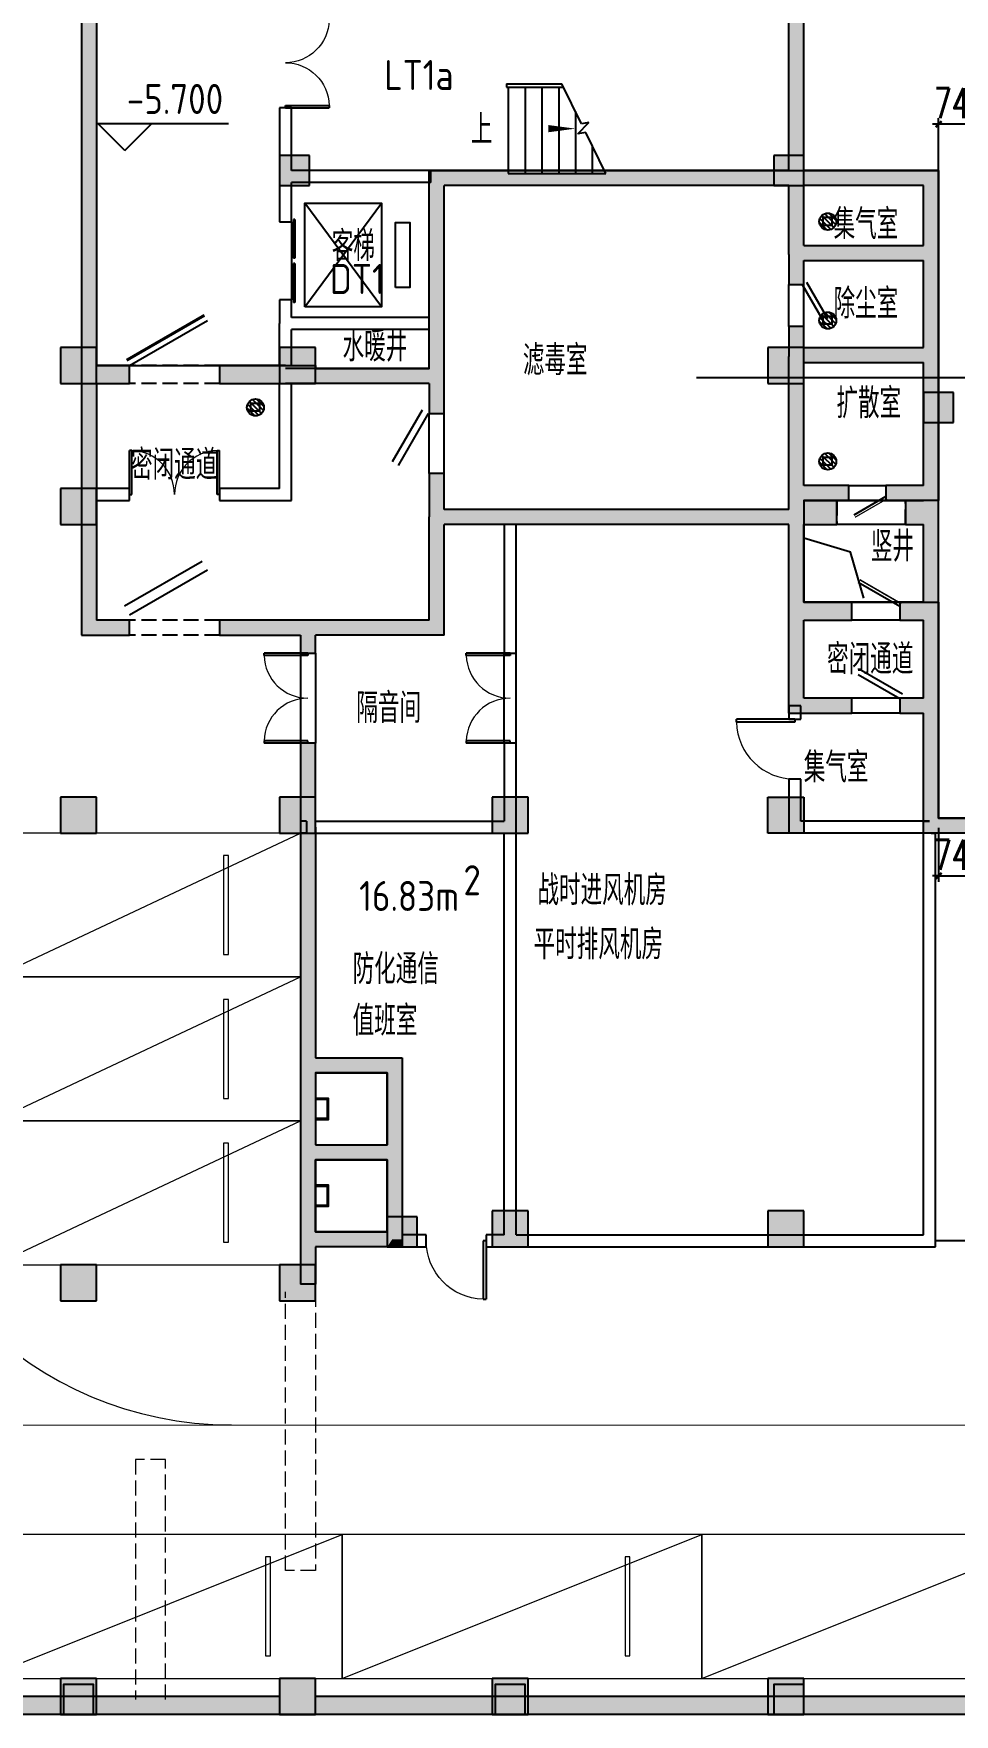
# Model space of a CAD drawing. Extents: x -70335 to 1144202, y 0 to 1100440.
# Drawn here: x 294890 to 310255, y 972357 to 1000392 of the extents above; entities that cross this region are included whole.
import ezdxf

# ---------------------------------------------------------------- set-up
doc = ezdxf.new("R2010")
doc.units = 0
doc.header["$LTSCALE"] = 1000
doc.linetypes.add('DASH', pattern=[0.35, 0.25, -0.1])
for name, color, linetype in [('1-标注', 2, 'Continuous'), ('2-房间名称', 7, 'Continuous'), ('3-建筑', 7, 'Continuous'), ('3-淡显', 8, 'Continuous'), ('PUB_HATCH', 8, 'Continuous')]:
    doc.layers.add(name, color=color, linetype=linetype)
doc.layers.add('3-深度淡显', color=252, linetype='Continuous', lineweight=0)
doc.styles.get("Standard").update_dxf_attribs({"font": 'gbenor.shx', "bigfont": 'gbcbig.shx'})
doc.styles.add('设备标注', font='simplex.shx', dxfattribs={"width": 0.7, "bigfont": 'gbcbig.shx'})
doc.dimstyles.new('sm150', dxfattribs={"dimtxt": 500, "dimasz": 100, "dimexe": 100, "dimexo": 75, "dimgap": 100, "dimtad": 1, "dimdec": 0, "dimrnd": 10, "dimzin": 0, "dimdsep": 46, "dimtxsty": '设备标注', "dimblk": 'ARCHTICK', "dimcen": 0.09, "dimclrd": 4, "dimclre": 4, "dimclrt": 4, "dimadec": 0, "dimazin": 0, "dimtfac": 1, "dimtdec": 0, "dimtix": 1, "dimtmove": 2, "dimatfit": 3, "dimldrblk": 'ARCHTICK', "dimfxl": 800, "dimfxlon": 1, "dimtolj": 1, "dimtzin": 0, "dimarcsym": 0})

# ---------------------------------------------------------------- blocks, each defined once
blk = doc.blocks.new('_ArchTick')
at = {"color": 0, "linetype": 'ByBlock', "const_width": 0.4}
blk.add_lwpolyline([(-0.5, -0.5), (0.5, 0.5)], dxfattribs=at)
blk = doc.blocks.new('*D1228')
at = {"layer": '1-标注', "color": 4, "lineweight": -2, "transparency": 16777216}
for p, q in [((309992, 987143), (309992, 986243)), ((310730, 987143), (310730, 986243)), ((309992, 986343), (309892, 986343)), ((309992, 986343), (310730, 986343)), ((310730, 986343), (310830, 986343))]:
    blk.add_line(p, q, dxfattribs=at)
at = {"layer": 'Defpoints', "color": 0, "transparency": 16777216}
for p in [(310730, 989281, 3), (309992, 987307), (310730, 986343)]:
    blk.add_point(p, dxfattribs=at)
at = {"layer": '1-标注', "color": 4, "lineweight": -2, "transparency": 16777216, "xscale": 100, "yscale": 100, "zscale": 100}
blk.add_blockref('_ArchTick', (309992, 986343), dxfattribs=at)
at = {"layer": '1-标注', "color": 4, "lineweight": -2, "transparency": 16777216, "xscale": 100, "yscale": 100, "zscale": 100, "rotation": 180}
blk.add_blockref('_ArchTick', (310730, 986343), dxfattribs=at)
at = {"layer": '1-标注', "color": 4, "transparency": 16777216, "insert": (310361, 986693), "char_height": 500, "attachment_point": 5, "style": '设备标注'}
blk.add_mtext('\\A1;740', dxfattribs=at)
blk = doc.blocks.new('*D1234')
at = {"layer": '1-标注', "color": 4, "lineweight": -2, "transparency": 16777216}
for p, q in [((309992, 998081), (309992, 998981)), ((310730, 998081), (310730, 998981)), ((309992, 998881), (309892, 998881)), ((310730, 998881), (309992, 998881)), ((310730, 998881), (310830, 998881))]:
    blk.add_line(p, q, dxfattribs=at)
at = {"layer": 'Defpoints', "color": 0, "transparency": 16777216}
for p in [(309992, 998881), (309992, 997654), (310730, 997654, 3)]:
    blk.add_point(p, dxfattribs=at)
at = {"layer": '1-标注', "color": 4, "lineweight": -2, "transparency": 16777216, "xscale": 100, "yscale": 100, "zscale": 100}
blk.add_blockref('_ArchTick', (309992, 998881), dxfattribs=at)
at = {"layer": '1-标注', "color": 4, "lineweight": -2, "transparency": 16777216, "xscale": 100, "yscale": 100, "zscale": 100, "rotation": 180}
blk.add_blockref('_ArchTick', (310730, 998881), dxfattribs=at)
at = {"layer": '1-标注', "color": 4, "transparency": 16777216, "insert": (310361, 999231), "char_height": 500, "attachment_point": 5, "style": '设备标注'}
blk.add_mtext('\\A1;740', dxfattribs=at)
blk = doc.blocks.new('_FZH')
blk.add_lwpolyline([(-0.5, -0.5), (0.5, -0.5), (0.5, 0.5), (-0.5, 0.5)], close=True)
at = {"layer": 'PUB_HATCH'}
blk.add_solid([(-0.5, -0.5), (0.5, -0.5), (-0.5, 0.5), (0.5, 0.5)], dxfattribs=at)
blk = doc.blocks.new('$TwtSys$00000329')
for p, q in [((35, -87, 0), (-87, 35, 0)), ((66, -66, 0), (-67, 67, 0)), ((87, -32, 0), (-33, 88, 0)), ((92, 12, 0), (11, 92, 0)), ((-8, -94, 0), (-92, -10, 0))]:
    blk.add_line(p, q)
at = {"elevation": 0}
blk.add_lwpolyline([(-51, 48), (45, 48), (45, -42), (-51, -42)], close=True, dxfattribs=at)
blk.add_circle((0, 0, 0), 93.9)
blk = doc.blocks.new('$DorLib2D$00000001')
for p, q in [((0.45, 0.975), (0.5, 0.975)), ((0.45, 0), (0.45, 0.975)), ((0.5, 0), (0.5, 0.975)), ((0.5, 0), (0.45, 0))]:
    blk.add_line(p, q)
at = {"lineweight": 13}
blk.add_arc((0.475, 0), 0.975, 91.4693, 180, dxfattribs=at)
blk = doc.blocks.new('$DorLib2D$00000180')
at = {"color": 0}
for p, q in [((-0.557, 0.242), (0.309, 0.742)), ((-0.5, 0.143), (0.366, 0.643))]:
    blk.add_line(p, q, dxfattribs=at)
blk = doc.blocks.new('$DorLib2D$00000193')
at = {"color": 0}
blk.add_line((-0.5, 0.1), (0.366, 0.6), dxfattribs=at)
at = {"color": 0, "const_width": 0.0333}
blk.add_lwpolyline([(-0.533, 0.158), (0.333, 0.658)], dxfattribs=at)
blk = doc.blocks.new('$DorLib2D$00000002')
for p, q in [((-0.5, 0), (-0.5, 0.4875)), ((-0.475, 0.4875), (-0.5, 0.4875)), ((-0.475, 0), (-0.475, 0.4875)), ((0.475, 0), (0.475, 0.4875)), ((0.475, 0.4875), (0.5, 0.4875)), ((0.5, 0), (0.5, 0.4875)), ((-0.5, 0), (-0.475, 0)), ((0.5, 0), (0.475, 0))]:
    blk.add_line(p, q)
at = {"lineweight": 13}
for centre, start, end in [((-0.4875, 0), 0, 88.53072), ((0.4875, 0), 91.46928, 180)]:
    blk.add_arc(centre, 0.4875, start, end, dxfattribs=at)
blk = doc.blocks.new('$DORLIB2D$00000127')
at = {"color": 0}
for points in [[(-0.533, 0.795), (-0.533, 0.69)], [(-0.033, 0.795), (-0.533, 0.795)], [(-0.033, 0.69), (-0.533, 0.69)], [(-0.033, 0.795), (-0.033, 0.69)], [(0.533, 0.795), (0.033, 0.795)], [(0.033, 0.795), (0.033, 0.69)], [(0.533, 0.69), (0.033, 0.69)], [(0.533, 0.795), (0.533, 0.69)], [(0.5, 0.5), (-0.5, 0.5)]]:
    blk.add_lwpolyline(points, dxfattribs=at)

msp = doc.modelspace()

# ---------------------------------------------------------------- hatches: boundary and pattern name
at = {"layer": '3-淡显'}
for points in [[(295941.7, 1001106.6), (295691.7, 1001356.6), (295691.7, 994656.6), (295858.4, 994690), (295941.7, 994856.6)], [(307616.7, 997981.6), (307741.7, 998106.6), (307741.7, 1000956.6), (307491.7, 1000956.6), (307491.7, 998106.6)], [(301491.7, 995556.6), (301741.7, 995556.6), (301741.7, 997856.6), (301491.7, 998106.6)], [(307616.7, 997981.6), (307491.7, 998106.6), (301491.7, 998106.6), (301741.7, 997856.6), (307491.7, 997856.6)], [(309741.7, 997856.6), (309991.7, 998106.6), (307741.7, 998106.6), (307616.7, 997981.6), (307741.7, 997856.6)], [(309825, 996723.3), (309991.7, 996706.6), (309991.7, 998106.6), (309741.7, 997856.6), (309741.7, 996856.6)], [(307658.4, 996723.3), (307741.7, 996856.6), (307741.7, 997856.6), (307616.7, 997981.6), (307491.7, 997856.6), (307491.7, 996706.6)], [(307491.7, 996706.6), (307491.7, 996206.6), (307741.7, 996206.6), (307741.7, 996606.6), (307658.4, 996723.3)], [(307658.4, 996723.3), (307741.7, 996606.6), (309741.7, 996606.6), (309825, 996723.3), (309741.7, 996856.6), (307741.7, 996856.6)], [(309825, 995023.3), (309991.7, 995006.6), (309991.7, 996706.6), (309825, 996723.3), (309741.7, 996606.6), (309741.7, 995156.6)], [(301575, 994673.3), (301741.7, 994656.6), (301741.7, 995556.6), (301491.7, 995556.6), (301491.7, 994806.6)], [(307741.7, 995156.6), (307741.7, 995506.6), (307491.7, 995506.6), (307491.7, 995006.6), (307658.4, 995023.3)], [(307658.4, 992723.3), (307741.7, 992856.6), (307741.7, 994906.6), (307658.4, 995023.3), (307491.7, 995006.6), (307491.7, 992706.6)], [(307658.4, 995023.3), (307741.7, 994906.6), (309741.7, 994906.6), (309825, 995023.3), (309741.7, 995156.6), (307741.7, 995156.6)], [(309825, 992723.3), (309991.7, 992706.6), (309991.7, 995006.6), (309825, 995023.3), (309741.7, 994906.6), (309741.7, 992856.6)], [(295941.7, 994556.6), (296491.7, 994556.6), (296491.7, 994856.6), (295941.7, 994856.6), (295858.4, 994690)], [(299091.7, 994856.6), (297991.7, 994856.6), (297991.7, 994556.6), (299091.7, 994556.6)], [(301575, 994673.3), (301491.7, 994806.6), (299091.7, 994806.6), (299091.7, 994556.6), (301491.7, 994556.6)], [(295858.4, 994690), (295691.7, 994656.6), (295691.7, 992706.6), (295941.7, 992706.6), (295941.7, 994556.6)], [(301491.7, 994556.6), (301491.7, 994056.6), (301741.7, 994056.6), (301741.7, 994656.6), (301575, 994673.3)], [(301741.7, 992456.6), (301741.7, 993056.6), (301491.7, 993056.6), (301491.7, 992331.6), (301658.4, 992331.6)], [(307741.7, 992606.6), (308491.7, 992606.6), (308491.7, 992856.6), (307741.7, 992856.6), (307658.4, 992723.3)], [(309741.7, 992856.6), (309111.7, 992856.6), (309111.7, 992606.6), (309741.7, 992606.6), (309825, 992723.3)], [(295941.7, 992706.6), (295691.7, 992706.6), (295691.7, 990356.6), (295941.7, 990606.6)], [(302841.7, 992206.6), (302841.7, 992456.6), (301741.7, 992456.6), (301658.4, 992331.6), (301741.7, 992206.6)], [(307616.7, 992369.1), (307491.7, 992456.6), (302841.7, 992456.6), (302841.7, 992206.6), (307491.7, 992206.6)], [(307616.7, 992369.1), (307741.7, 992606.6), (307658.4, 992723.3), (307491.7, 992706.6), (307491.7, 992456.6)], [(307741.7, 992206.6), (308291.7, 992206.6), (308291.7, 992606.6), (307741.7, 992606.6), (307616.7, 992369.1)], [(309741.7, 992606.6), (309441.7, 992606.6), (309441.7, 992206.6), (309741.7, 992206.6), (309825, 992381.6)], [(309825, 992381.6), (309991.7, 992331.6), (309991.7, 992706.6), (309825, 992723.3), (309741.7, 992606.6)], [(301491.7, 990606.6), (301741.7, 990356.6), (301741.7, 992206.6), (301658.4, 992331.6), (301491.7, 992331.6)], [(307658.4, 990740), (307741.7, 990906.6), (307741.7, 992206.6), (307616.7, 992369.1), (307491.7, 992206.6), (307491.7, 990706.6)], [(309825, 990740), (309991.7, 990706.6), (309991.7, 992331.6), (309825, 992381.6), (309741.7, 992206.6), (309741.7, 990906.6)], [(307741.7, 990606.6), (308541.7, 990606.6), (308541.7, 990906.6), (307741.7, 990906.6), (307658.4, 990740)], [(309741.7, 990906.6), (309341.7, 990906.6), (309341.7, 990606.6), (309741.7, 990606.6), (309825, 990740)], [(295691.7, 990356.6), (296491.7, 990356.6), (296491.7, 990606.6), (295941.7, 990606.6)], [(299491.7, 990606.6), (297991.7, 990606.6), (297991.7, 990356.6), (299341.7, 990356.6), (299475, 990440)], [(301741.7, 990356.6), (301491.7, 990606.6), (299491.7, 990606.6), (299475, 990440), (299591.7, 990356.6)], [(307491.7, 989056.6), (307741.7, 989306.6), (307741.7, 990606.6), (307658.4, 990740), (307491.7, 990706.6)], [(309825, 989181.6), (309991.7, 989181.6), (309991.7, 990706.6), (309825, 990740), (309741.7, 990606.6), (309741.7, 989306.6)], [(299341.7, 990356.6), (299341.7, 990056.6), (299591.7, 990056.6), (299591.7, 990356.6), (299475, 990440)], [(307491.7, 989056.6), (308541.7, 989056.6), (308541.7, 989306.6), (307741.7, 989306.6)], [(309741.7, 989306.6), (309341.7, 989306.6), (309341.7, 989056.6), (309741.7, 989056.6), (309825, 989181.6)], [(309741.7, 987056.6), (309991.7, 987306.6), (309991.7, 989181.6), (309825, 989181.6), (309741.7, 989056.6)], [(299591.7, 987156.6), (299591.7, 988556.6), (299341.7, 988556.6), (299341.7, 987156.6)], [(299591.7, 987156.6), (299341.7, 987156.6), (299341.7, 983156.6), (299508.4, 983173.3), (299591.7, 983306.6)], [(315341.7, 987056.6), (315341.7, 987306.6), (309991.7, 987306.6), (309741.7, 987056.6)], [(299508.4, 983173.3), (299591.7, 983056.6), (300791.6, 983056.6), (301041.6, 983306.6), (299591.7, 983306.6)], [(301041.6, 983306.6), (300791.6, 983056.6), (300791.6, 981856.6), (300874.9, 981723.3), (301041.6, 981706.6)], [(299508.4, 983173.3), (299341.7, 983156.6), (299341.7, 981706.6), (299508.4, 981723.3), (299591.7, 981856.6), (299591.7, 983056.6)], [(299508.4, 981723.3), (299591.7, 981606.6), (300791.6, 981606.6), (300874.9, 981723.3), (300791.6, 981856.6), (299591.7, 981856.6)], [(299508.4, 981723.3), (299341.7, 981706.6), (299341.7, 980281.6), (299508.4, 980281.6), (299591.7, 980406.6), (299591.7, 981606.6)], [(300874.9, 981723.3), (300791.6, 981606.6), (300791.6, 980406.6), (300874.9, 980281.6), (301041.6, 980281.6), (301041.6, 981706.6)], [(300874.9, 980281.6), (300791.6, 980406.6), (299591.7, 980406.6), (299508.4, 980281.6), (299591.7, 980156.6), (300791.6, 980156.6)], [(299508.4, 980281.6), (299341.7, 980281.6), (299341.7, 979531.6), (299591.7, 979531.6), (299591.7, 980156.6)], [(300874.9, 980281.6), (300791.6, 980156.6), (301041.6, 980156.6), (301041.6, 980281.6)], [(299591.7, 972956.6), (298991.7, 972956.6), (298991.7, 972356.6), (299591.7, 972356.6)], [(298991.7, 972356.6), (298991.7, 972656.6), (281541.7, 972656.6), (281308.4, 972556.6), (281241.7, 972356.6)], [(299591.7, 972656.6), (299591.7, 972356.6), (339041.7, 972356.6), (338741.7, 972656.6)]]:
    msp.add_hatch(color=256, dxfattribs=at).paths.add_polyline_path(points)
h = msp.add_hatch(color=256, dxfattribs=at)
h.dxf.hatch_style = 1
h.paths.add_polyline_path([(299491.7, 998356.6), (298991.7, 998356.6), (298991.7, 997856.6), (299491.7, 997856.6)])
h = msp.add_hatch(color=256, dxfattribs=at)
h.dxf.hatch_style = 1
h.paths.add_polyline_path([(307741.7, 998356.6), (307241.7, 998356.6), (307241.7, 997856.6), (307741.7, 997856.6)])
h = msp.add_hatch(color=256, dxfattribs=at)
h.dxf.hatch_style = 1
h.paths.add_polyline_path([(295941.7, 995156.6), (295341.7, 995156.6), (295341.7, 994556.6), (295941.7, 994556.6)])
h = msp.add_hatch(color=256, dxfattribs=at)
h.dxf.hatch_style = 1
h.paths.add_polyline_path([(299591.7, 995156.6), (298991.7, 995156.6), (298991.7, 994556.6), (299591.7, 994556.6)])
h = msp.add_hatch(color=256, dxfattribs=at)
h.dxf.hatch_style = 1
h.paths.add_polyline_path([(307741.7, 995156.6), (307141.7, 995156.6), (307141.7, 994556.6), (307741.7, 994556.6)])
h = msp.add_hatch(color=256, dxfattribs=at)
h.dxf.hatch_style = 1
h.paths.add_polyline_path([(310241.7, 994406.6), (309741.7, 994406.6), (309741.7, 993906.6), (310241.7, 993906.6)])
h = msp.add_hatch(color=256, dxfattribs=at)
h.dxf.hatch_style = 1
h.paths.add_polyline_path([(295941.7, 992806.7), (295341.7, 992806.7), (295341.7, 992206.7), (295941.7, 992206.7)])
h = msp.add_hatch(color=256, dxfattribs=at)
h.dxf.hatch_style = 1
h.paths.add_polyline_path([(295941.7, 987656.6), (295341.7, 987656.6), (295341.7, 987056.6), (295941.7, 987056.6)])
h = msp.add_hatch(color=256, dxfattribs=at)
h.dxf.hatch_style = 1
h.paths.add_polyline_path([(299591.7, 987656.6), (298991.7, 987656.6), (298991.7, 987056.6), (299591.7, 987056.6)])
h = msp.add_hatch(color=256, dxfattribs=at)
h.dxf.hatch_style = 1
h.paths.add_polyline_path([(303141.7, 987656.6), (302541.7, 987656.6), (302541.7, 987056.6), (303141.7, 987056.6)])
h = msp.add_hatch(color=256, dxfattribs=at)
h.dxf.hatch_style = 1
h.paths.add_polyline_path([(307141.7, 987656.6), (307741.7, 987656.6), (307741.7, 987056.6), (307141.7, 987056.6)])
h = msp.add_hatch(color=256, dxfattribs=at)
h.dxf.hatch_style = 1
h.paths.add_polyline_path([(303141.7, 980756.6), (302541.7, 980756.6), (302541.7, 980156.6), (303141.7, 980156.6)])
h = msp.add_hatch(color=256, dxfattribs=at)
h.dxf.hatch_style = 1
h.paths.add_polyline_path([(307741.7, 980756.6), (307141.7, 980756.6), (307141.7, 980156.6), (307741.7, 980156.6)])
h = msp.add_hatch(color=256, dxfattribs=at)
h.dxf.hatch_style = 1
h.paths.add_polyline_path([(300791.7, 980656.6), (300791.7, 980156.6), (301291.7, 980156.6), (301291.7, 980656.6)])
h = msp.add_hatch(color=256, dxfattribs=at)
h.dxf.hatch_style = 1
h.paths.add_polyline_path([(295941.7, 979856.7), (295341.7, 979856.7), (295341.7, 979256.7), (295941.7, 979256.7)])
h = msp.add_hatch(color=256, dxfattribs=at)
h.dxf.hatch_style = 1
h.paths.add_polyline_path([(299591.7, 979856.7), (298991.7, 979856.7), (298991.7, 979256.7), (299591.7, 979256.7)])
h = msp.add_hatch(color=256, dxfattribs=at)
h.dxf.hatch_style = 1
h.paths.add_polyline_path([(295941.7, 972956.6), (295341.7, 972956.6), (295341.7, 972356.6), (295941.7, 972356.6)])
h = msp.add_hatch(color=256, dxfattribs=at)
h.dxf.hatch_style = 1
h.paths.add_polyline_path([(299591.7, 972956.6), (298991.7, 972956.6), (298991.7, 972356.6), (299591.7, 972356.6)])
h = msp.add_hatch(color=256, dxfattribs=at)
h.dxf.hatch_style = 1
h.paths.add_polyline_path([(303141.7, 972956.6), (302541.7, 972956.6), (302541.7, 972356.6), (303141.7, 972356.6)])
h = msp.add_hatch(color=256, dxfattribs=at)
h.dxf.hatch_style = 1
h.paths.add_polyline_path([(307741.7, 972956.6), (307141.7, 972956.6), (307141.7, 972356.6), (307741.7, 972356.6)])

# ---------------------------------------------------------------- linework, layer by layer
at = {"layer": '2-房间名称'}
for p, q in [((296414.6, 998444.3), (295964.6, 998894.3)), ((295964.6, 998894.3), (298141, 998894.3)), ((296414.6, 998444.3), (296864.6, 998894.3)), ((307491.7, 989181.6), (307491.7, 988956.6)), ((307691.7, 989181.6), (307491.7, 989181.6)), ((307691.7, 988956.6), (307691.7, 989181.6)), ((307491.7, 988956.6), (307691.7, 988956.6)), ((307691.7, 987956.6), (307491.7, 987956.6)), ((301441.7, 980356.6), (301041.6, 980356.6)), ((301041.6, 980156.6), (301441.7, 980156.6)), ((301441.7, 980156.6), (301441.7, 980356.6))]:
    msp.add_line(p, q, dxfattribs=at)
msp.add_lwpolyline([(302671.7, 998806.6, 0, 0, 0), (303931.7, 998806.6, 0, 120, 0), (303481.7, 998806.6, 0, 0, 0)], format="xyseb", dxfattribs=at)
for points in [[(299591.7, 981856.6), (300791.7, 981856.6), (300791.7, 983056.6), (299591.7, 983056.6)], [(299591.7, 982631.6), (299591.7, 982281.6), (299811.7, 982281.6), (299811.7, 982631.6)], [(299591.7, 982611.6), (299591.7, 982301.6), (299791.7, 982301.6), (299791.7, 982611.6)], [(299591.7, 981606.6), (300791.7, 981606.6), (300791.7, 980406.6), (299591.7, 980406.6)], [(299591.7, 980406.6), (300791.7, 980406.6), (300791.7, 981606.6), (299591.7, 981606.6)], [(299591.7, 981181.6), (299591.7, 980831.6), (299811.7, 980831.6), (299811.7, 981181.6)], [(299591.7, 981161.6), (299591.7, 980851.6), (299791.7, 980851.6), (299791.7, 981161.6)]]:
    msp.add_lwpolyline(points, close=True, dxfattribs=at)
at = {"layer": '3-建筑'}
for p, q in [((295691.7, 1001356.6), (295691.7, 994656.6)), ((295941.7, 1001106.6), (295941.7, 994856.6)), ((307491.7, 998106.6), (307491.7, 1000956.6)), ((307741.7, 998106.6), (307741.7, 1000956.6)), ((302781.7, 999556.6), (303702.7, 999556.6)), ((302781.7, 999556.6), (302781.7, 999496.6)), ((302781.7, 999496.6), (303732.3, 999496.6)), ((302811.7, 999556.6), (303702.7, 999556.6)), ((302811.7, 999496.6), (302811.7, 998056.6)), ((303091.7, 999496.6), (303091.7, 998056.6)), ((303371.7, 999496.6), (303371.7, 998056.6)), ((303651.7, 999496.6), (303651.7, 998056.6)), ((304032, 998887.3), (303702.7, 999556.6)), ((299191.7, 999156.6), (298991.7, 999156.6)), ((298991.7, 999156.6), (298991.7, 998006.6)), ((299191.7, 998106.6), (299191.7, 999156.6)), ((303931.7, 999091.2), (303931.7, 998056.6)), ((303970.1, 998717.7), (304156.3, 998911.8)), ((304156.3, 998911.8), (304032, 998887.3)), ((304102.5, 998743.9), (303970.1, 998717.7)), ((304440.7, 998056.6), (304102.5, 998743.9)), ((304211.7, 998522.1), (304211.7, 998056.6)), ((301516.7, 998106.6), (299191.7, 998106.6)), ((301491.7, 995556.6), (301491.7, 998106.6)), ((307491.7, 998106.6), (301491.7, 998106.6)), ((301516.7, 997906.6), (301516.7, 998106.6)), ((302811.7, 998056.6), (304440.7, 998056.6)), ((309991.7, 998106.6), (307741.7, 998106.6)), ((309991.7, 996706.6), (309991.7, 998106.6)), ((298991.7, 998006.6), (298991.7, 997251.1)), ((301516.7, 997906.6), (299191.7, 997906.6)), ((299191.7, 997251.1), (299191.7, 997906.6)), ((301741.7, 995556.6), (301741.7, 997856.6)), ((307491.7, 997856.6), (301741.7, 997856.6)), ((307491.7, 996706.6), (307491.7, 997856.6)), ((307741.7, 996856.6), (307741.7, 997856.6)), ((309741.7, 997856.6), (307741.7, 997856.6)), ((309741.7, 996856.6), (309741.7, 997856.6)), ((299416.7, 995835.1), (300696.7, 997561.5)), ((300696.7, 995835.1), (299416.7, 997561.5)), ((298991.7, 997251.1), (299191.7, 997251.1)), ((307491.7, 996706.6), (307491.7, 996206.6)), ((307741.7, 996856.6), (309741.7, 996856.6)), ((309991.7, 995006.6), (309991.7, 996706.6)), ((307741.7, 996206.6), (307741.7, 996606.6)), ((307741.7, 996606.6), (309741.7, 996606.6)), ((309741.7, 995156.6), (309741.7, 996606.6)), ((307491.7, 996206.6), (307741.7, 996206.6)), ((307491.7, 995506.6), (307491.7, 996206.6)), ((307741.7, 995506.6), (307741.7, 996206.6)), ((299191.7, 995951.1), (298991.7, 995951.1)), ((298991.7, 995951.1), (298991.7, 995556.6)), ((299191.7, 995656.6), (299191.7, 995951.1)), ((298991.7, 994856.6), (298991.7, 995556.6)), ((301491.7, 995656.6), (299191.7, 995656.6)), ((301491.7, 994806.6), (301491.7, 995556.6)), ((301741.7, 994656.6), (301741.7, 995556.6)), ((299191.7, 994856.6), (299191.7, 995456.6)), ((301491.7, 995456.6), (299191.7, 995456.6)), ((307741.7, 995506.6), (307491.7, 995506.6)), ((307491.7, 995506.6), (307491.7, 995006.6)), ((307741.7, 995156.6), (307741.7, 995506.6)), ((307491.7, 992706.6), (307491.7, 995006.6)), ((307741.7, 995156.6), (309741.7, 995156.6)), ((309991.7, 992706.6), (309991.7, 995006.6)), ((296491.7, 994856.6), (295941.7, 994856.6)), ((296491.7, 994556.6), (296491.7, 994856.6)), ((299091.7, 994856.6), (297991.7, 994856.6)), ((297991.7, 994856.6), (297991.7, 994556.6)), ((301491.7, 994806.6), (299091.7, 994806.6)), ((307741.7, 994906.6), (309741.7, 994906.6)), ((307741.7, 992856.6), (307741.7, 994906.6)), ((309741.7, 992856.6), (309741.7, 994906.6)), ((295691.7, 994656.6), (295691.7, 992706.6)), ((295941.7, 994556.6), (296491.7, 994556.6)), ((295941.7, 994556.6), (295941.7, 992706.6)), ((297991.7, 994556.6), (299091.7, 994556.6)), ((298991.7, 992806.6), (298991.7, 994556.6)), ((301491.7, 994556.6), (299091.7, 994556.6)), ((299191.7, 992606.6), (299191.7, 994556.6)), ((301491.7, 994556.6), (301491.7, 994056.6)), ((301741.7, 994056.6), (301741.7, 994656.6)), ((305952.7, 994656.6), (311852.7, 994656.6)), ((301491.7, 994056.6), (301741.7, 994056.6)), ((301491.7, 993056.6), (301491.7, 994056.6)), ((301741.7, 993056.6), (301741.7, 994056.6)), ((301741.7, 993056.6), (301491.7, 993056.6)), ((301491.7, 993056.6), (301491.7, 992331.6)), ((301741.7, 992456.6), (301741.7, 993056.6)), ((296491.7, 992806.6), (295941.7, 992806.6)), ((296491.7, 992606.6), (296491.7, 992806.6)), ((298991.7, 992806.6), (297991.7, 992806.6)), ((297991.7, 992806.6), (297991.7, 992606.6)), ((308491.7, 992856.6), (307741.7, 992856.6)), ((308491.7, 992856.6), (309111.7, 992856.6)), ((308491.7, 992606.6), (308491.7, 992856.6)), ((309741.7, 992856.6), (309111.7, 992856.6)), ((309111.7, 992856.6), (309111.7, 992606.6)), ((295691.7, 992706.6), (295691.7, 990356.6)), ((295941.7, 992706.6), (295941.7, 990606.6)), ((295941.7, 992606.6), (296491.7, 992606.6)), ((297991.7, 992606.6), (299191.7, 992606.6)), ((302841.7, 992456.6), (301741.7, 992456.6)), ((307491.7, 992456.6), (302841.7, 992456.6)), ((307491.7, 992456.6), (307491.7, 992706.6)), ((308291.7, 992606.6), (307741.7, 992606.6)), ((307741.7, 992606.6), (308491.7, 992606.6)), ((307741.7, 992606.6), (307741.7, 992606.6)), ((308291.7, 992206.6), (308291.7, 992606.6)), ((308491.7, 992606.6), (309111.7, 992606.6)), ((309111.7, 992606.6), (309741.7, 992606.6)), ((309741.7, 992606.6), (309441.7, 992606.6)), ((309441.7, 992606.6), (309441.7, 992206.6)), ((309741.7, 992606.6), (309741.7, 992606.6)), ((309991.7, 992331.6), (309991.7, 992706.6)), ((301491.7, 990606.6), (301491.7, 992331.6)), ((301741.7, 990356.6), (301741.7, 992206.6)), ((302841.7, 992206.6), (301741.7, 992206.6)), ((302741.7, 992206.6), (302741.7, 990056.6)), ((307491.7, 992206.6), (302841.7, 992206.6)), ((302941.7, 990056.6), (302941.7, 992206.6)), ((307491.7, 990706.6), (307491.7, 992206.6)), ((307741.7, 990906.6), (307741.7, 992206.6)), ((307741.7, 992206.6), (308291.7, 992206.6)), ((309441.7, 992206.6), (308291.7, 992206.6)), ((309441.7, 992206.6), (308291.7, 992206.6)), ((309441.7, 992206.6), (309741.7, 992206.6)), ((309741.7, 990906.6), (309741.7, 992206.6)), ((309991.7, 990706.6), (309991.7, 992331.6)), ((308541.7, 990906.6), (307741.7, 990906.6)), ((309341.7, 990906.6), (308541.7, 990906.6)), ((308541.7, 990606.6), (308541.7, 990906.6)), ((309741.7, 990906.6), (309341.7, 990906.6)), ((309341.7, 990906.6), (309341.7, 990606.6)), ((296491.7, 990606.6), (295941.7, 990606.6)), ((296491.7, 990356.6), (296491.7, 990606.6)), ((299491.7, 990606.6), (297991.7, 990606.6)), ((297991.7, 990606.6), (297991.7, 990356.6)), ((301491.7, 990606.6), (299491.7, 990606.6)), ((307491.7, 989056.6), (307491.7, 990706.6)), ((307741.7, 990606.6), (308541.7, 990606.6)), ((307741.7, 989306.6), (307741.7, 990606.6)), ((309341.7, 990606.6), (308541.7, 990606.6)), ((309341.7, 990606.6), (309741.7, 990606.6)), ((309741.7, 989306.6), (309741.7, 990606.6)), ((309991.7, 989181.6), (309991.7, 990706.6)), ((295691.7, 990356.6), (296491.7, 990356.6)), ((297991.7, 990356.6), (299341.7, 990356.6)), ((299341.7, 990356.6), (299341.7, 990056.6)), ((299591.7, 990056.6), (299591.7, 990356.6)), ((301741.7, 990356.6), (299591.7, 990356.6)), ((299341.7, 990056.6), (299341.7, 988556.6)), ((299341.7, 990056.6), (299591.7, 990056.6)), ((299591.7, 990056.6), (299591.7, 988556.6)), ((302741.7, 990056.6), (302941.7, 990056.6)), ((302741.7, 988556.6), (302741.7, 990056.6)), ((302941.7, 988556.6), (302941.7, 990056.6)), ((308541.7, 989306.6), (307741.7, 989306.6)), ((309341.7, 989306.6), (308541.7, 989306.6)), ((308541.7, 989056.6), (308541.7, 989306.6)), ((309741.7, 989306.6), (309341.7, 989306.6)), ((309341.7, 989306.6), (309341.7, 989056.6)), ((309991.7, 987306.6), (309991.7, 989181.6)), ((307491.7, 989056.6), (308541.7, 989056.6)), ((309341.7, 989056.6), (308541.7, 989056.6)), ((309341.7, 989056.6), (309741.7, 989056.6)), ((309741.7, 987056.6), (309741.7, 989056.6)), ((299591.7, 988556.6), (299341.7, 988556.6)), ((299341.7, 988556.6), (299341.7, 987156.6)), ((299591.7, 987156.6), (299591.7, 988556.6)), ((302941.7, 988556.6), (302741.7, 988556.6)), ((302741.7, 988556.6), (302741.7, 987256.6)), ((302941.7, 987156.6), (302941.7, 988556.6)), ((307491.7, 987956.6), (307491.7, 987056.6)), ((307691.7, 987256.6), (307691.7, 987956.6)), ((299441.7, 987256.6), (299341.7, 987256.6)), ((299341.7, 987156.6), (299341.7, 983156.6)), ((299441.7, 987256.6), (299441.7, 987056.6)), ((299591.7, 987256.6), (302741.7, 987256.6)), ((299591.7, 987156.6), (299591.7, 983306.6)), ((302941.7, 980356.6), (302941.7, 987156.6)), ((309841.7, 987256.6), (307691.7, 987256.6)), ((309741.7, 987256.6), (309841.7, 987256.6)), ((315341.7, 987306.6), (309991.7, 987306.6)), ((299441.7, 987056.6), (299341.7, 987056.6)), ((299591.7, 987056.6), (302741.7, 987056.6)), ((302741.7, 980356.6), (302741.7, 987056.6)), ((309741.7, 987056.6), (307491.7, 987056.6)), ((315341.7, 987056.6), (309741.7, 987056.6)), ((309741.7, 980356.6), (309741.7, 987056.6)), ((309866.7, 987056.6), (309941.7, 987056.6)), ((309941.7, 980356.6), (309941.7, 987056.6)), ((299591.7, 983306.6), (301041.6, 983306.6)), ((301041.6, 983306.6), (301041.6, 981706.6)), ((299341.7, 983156.6), (299341.7, 981706.6)), ((299591.7, 983056.6), (299591.7, 981856.6)), ((299591.7, 983056.6), (300791.6, 983056.6)), ((300791.6, 983056.6), (300791.6, 981856.6)), ((299591.7, 981856.6), (300791.6, 981856.6)), ((299341.7, 981706.6), (299341.7, 980281.6)), ((299591.7, 981606.6), (299591.7, 980406.6)), ((299591.7, 981606.6), (300791.6, 981606.6)), ((300791.6, 981606.6), (300791.6, 980406.6)), ((301041.6, 981706.6), (301041.6, 980281.6)), ((300791.6, 980406.6), (299591.7, 980406.6)), ((299341.7, 980281.6), (299341.7, 979531.6)), ((299591.7, 980156.6), (299591.7, 979531.6)), ((300791.6, 980156.6), (299591.7, 980156.6)), ((300791.6, 980156.6), (300791.6, 980156.6)), ((301041.6, 980156.6), (300791.6, 980156.6)), ((301041.6, 980281.6), (301041.6, 980156.6)), ((302741.7, 980356.6), (302441.7, 980356.6)), ((302441.7, 980356.6), (302441.7, 980156.6)), ((302441.7, 980156.6), (302841.7, 980156.6)), ((302841.7, 980156.6), (309841.7, 980156.6)), ((302941.7, 980356.6), (309741.7, 980356.6)), ((309841.7, 980156.6), (309941.7, 980156.6)), ((309941.7, 980156.6), (309941.7, 980356.6)), ((315241.7, 980256.6), (309941.7, 980256.6)), ((299591.7, 979531.6), (299341.7, 979531.6)), ((298991.7, 972656.6), (281541.7, 972656.6)), ((338741.7, 972656.6), (299591.7, 972656.6)), ((298991.7, 972356.6), (281241.7, 972356.6)), ((339041.7, 972356.6), (299591.7, 972356.6))]:
    msp.add_line(p, q, dxfattribs=at)
at = {"layer": '3-建筑', "linetype": 'DASH'}
for p, q in [((297991.7, 994856.6), (296491.7, 994856.6)), ((297991.7, 994556.6), (296491.7, 994556.6)), ((308291.7, 992606.6), (308291.7, 992206.6)), ((309441.7, 992206.6), (309441.7, 992606.6)), ((297991.7, 990606.6), (296491.7, 990606.6)), ((297991.7, 990356.6), (296491.7, 990356.6))]:
    msp.add_line(p, q, dxfattribs=at)
at = {"layer": '3-建筑'}
for points in [[(299416.7, 995835.1), (299416.7, 997561.5), (300696.7, 997561.5), (300696.7, 995835.1)], [(300931.7, 996155.1), (300931.7, 997241.5), (301166.7, 997241.5), (301166.7, 996155.1)]]:
    msp.add_lwpolyline(points, close=True, dxfattribs=at)
msp.add_lwpolyline([(308741.7, 990973.5), (308522.1, 991743.9), (307741.7, 991973.5)], dxfattribs=at)
at = {"layer": '3-淡显'}
for p, q in [((299491.7, 998356.6), (298991.7, 998356.6)), ((298991.7, 998356.6), (298991.7, 997856.6)), ((299491.7, 997856.6), (299491.7, 998356.6)), ((307741.7, 998356.6), (307241.7, 998356.6)), ((307241.7, 998356.6), (307241.7, 997856.6)), ((307741.7, 997856.6), (307741.7, 998356.6)), ((298991.7, 997856.6), (299491.7, 997856.6)), ((307241.7, 997856.6), (307741.7, 997856.6)), ((295941.7, 995156.6), (295341.7, 995156.6)), ((295341.7, 995156.6), (295341.7, 994556.6)), ((295941.7, 994556.6), (295941.7, 995156.6)), ((299591.7, 995156.6), (298991.7, 995156.6)), ((298991.7, 995156.6), (298991.7, 994556.6)), ((299591.7, 994556.6), (299591.7, 995156.6)), ((307741.7, 995156.6), (307141.7, 995156.6)), ((307141.7, 995156.6), (307141.7, 994556.6)), ((307741.7, 994556.6), (307741.7, 995156.6)), ((295341.7, 994556.6), (295941.7, 994556.6)), ((298991.7, 994556.6), (299591.7, 994556.6)), ((307141.7, 994556.6), (307741.7, 994556.6)), ((310241.7, 994406.6), (309741.7, 994406.6)), ((309741.7, 994406.6), (309741.7, 993906.6)), ((310241.7, 993906.6), (310241.7, 994406.6)), ((309741.7, 993906.6), (310241.7, 993906.6)), ((295941.7, 992806.7), (295341.7, 992806.7)), ((295341.7, 992806.7), (295341.7, 992206.7)), ((295941.7, 992206.7), (295941.7, 992806.7)), ((295341.7, 992206.7), (295941.7, 992206.7)), ((295941.7, 987656.6), (295341.7, 987656.6)), ((295341.7, 987656.6), (295341.7, 987056.6)), ((295941.7, 987056.6), (295941.7, 987656.6)), ((299591.7, 987656.6), (298991.7, 987656.6)), ((298991.7, 987656.6), (298991.7, 987056.6)), ((299591.7, 987056.6), (299591.7, 987656.6)), ((303141.7, 987656.6), (302541.7, 987656.6)), ((302541.7, 987656.6), (302541.7, 987056.6)), ((303141.7, 987056.6), (303141.7, 987656.6)), ((307141.7, 987656.6), (307741.7, 987656.6)), ((307141.7, 987056.6), (307141.7, 987656.6)), ((307741.7, 987656.6), (307741.7, 987056.6)), ((295341.7, 987056.6), (295941.7, 987056.6)), ((298991.7, 987056.6), (299591.7, 987056.6)), ((302541.7, 987056.6), (303141.7, 987056.6)), ((307741.7, 987056.6), (307141.7, 987056.6)), ((303141.7, 980756.6), (302541.7, 980756.6)), ((302541.7, 980756.6), (302541.7, 980156.6)), ((303141.7, 980156.6), (303141.7, 980756.6)), ((307741.7, 980756.6), (307141.7, 980756.6)), ((307141.7, 980756.6), (307141.7, 980156.6)), ((307741.7, 980156.6), (307741.7, 980756.6)), ((301291.7, 980656.6), (300791.7, 980656.6)), ((300791.7, 980656.6), (300791.7, 980156.6)), ((301291.7, 980156.6), (301291.7, 980656.6)), ((300791.7, 980156.6), (301291.7, 980156.6)), ((302541.7, 980156.6), (303141.7, 980156.6)), ((307141.7, 980156.6), (307741.7, 980156.6)), ((295941.7, 979856.7), (295341.7, 979856.7)), ((295341.7, 979856.7), (295341.7, 979256.7)), ((295941.7, 979256.7), (295941.7, 979856.7)), ((299591.7, 979856.7), (298991.7, 979856.7)), ((298991.7, 979856.7), (298991.7, 979256.7)), ((299591.7, 979256.7), (299591.7, 979856.7)), ((295341.7, 979256.7), (295941.7, 979256.7)), ((298991.7, 979256.7), (299591.7, 979256.7)), ((295941.7, 972956.6), (295341.7, 972956.6)), ((295341.7, 972956.6), (295341.7, 972356.6)), ((295941.7, 972356.6), (295941.7, 972956.6)), ((299591.7, 972956.6), (298991.7, 972956.6)), ((298991.7, 972956.6), (298991.7, 972356.6)), ((299591.7, 972356.6), (299591.7, 972956.6)), ((303141.7, 972956.6), (302541.7, 972956.6)), ((302541.7, 972956.6), (302541.7, 972356.6)), ((303141.7, 972356.6), (303141.7, 972956.6)), ((307741.7, 972956.6), (307141.7, 972956.6)), ((307141.7, 972956.6), (307141.7, 972356.6)), ((307741.7, 972356.6), (307741.7, 972956.6)), ((295341.7, 972356.6), (295941.7, 972356.6)), ((298991.7, 972356.6), (299591.7, 972356.6)), ((302541.7, 972356.6), (303141.7, 972356.6)), ((307141.7, 972356.6), (307741.7, 972356.6))]:
    msp.add_line(p, q, dxfattribs=at)
for points in [[(295941.7, 1001356.6), (295941.7, 994856.6), (299591.7, 994856.6), (299591.7, 994806.6), (301491.7, 994806.6), (301491.7, 998106.6), (309991.7, 998106.6), (309991.7, 992706.6), (309991.7, 992606.6), (307741.7, 992606.6), (307741.7, 990906.6), (309991.7, 990906.6), (309991.7, 987306.6), (323391.7, 987306.6), (323391.7, 1006106.6)], [(339041.7, 972356.6), (229091.7, 972356.6)]]:
    msp.add_lwpolyline(points, dxfattribs=at)
at = {"layer": '3-深度淡显'}
for p, q in [((294241.7, 984656.6), (299341.7, 987056.6)), ((294241.7, 982256.6), (299341.7, 984656.6)), ((294241.7, 979856.6), (299341.7, 982256.6)), ((294041.7, 972956.6), (300041.7, 975356.6)), ((300041.7, 972956.6), (306041.7, 975356.6)), ((306041.7, 972956.6), (312041.7, 975356.6))]:
    msp.add_line(p, q, dxfattribs=at)
msp.add_lwpolyline([(245946.1, 1003726.7), (245942.7, 983182.6, 0.4142616), (251942.7, 977181.6), (321900, 977184.1)], format="xyb", dxfattribs=at)
for points in [[(299341.7, 984656.6), (299341.7, 987056.6), (294241.7, 987056.6), (294241.7, 984656.6)], [(298141.7, 985031.3), (298141.7, 986682), (298061.4, 986682), (298061.4, 985031.3)], [(299341.7, 982256.6), (299341.7, 984656.6), (294241.7, 984656.6), (294241.7, 982256.6)], [(298141.7, 982631.3), (298141.7, 984282), (298061.4, 984282), (298061.4, 982631.3)], [(299341.7, 979856.6), (299341.7, 982256.6), (294241.7, 982256.6), (294241.7, 979856.6)], [(298141.7, 980231.3), (298141.7, 981882), (298061.4, 981882), (298061.4, 980231.3)], [(300041.7, 972956.6), (300041.7, 975356.6), (294041.7, 975356.6), (294041.7, 972956.6)], [(306041.7, 972956.6), (306041.7, 975356.6), (300041.7, 975356.6), (300041.7, 972956.6)], [(312041.7, 972956.6), (312041.7, 975356.6), (306041.7, 975356.6), (306041.7, 972956.6)], [(298841.7, 973331.3), (298841.7, 974982), (298761.3, 974982), (298761.3, 973331.3)], [(304841.7, 973331.3), (304841.7, 974982), (304761.3, 974982), (304761.3, 973331.3)]]:
    msp.add_lwpolyline(points, close=True, dxfattribs=at)
at = {"layer": '3-深度淡显', "linetype": 'DASH'}
for points in [[(299591.7, 979406.6), (299591.7, 974756.6), (299091.7, 974756.6), (299091.7, 979406.6)], [(297091.7, 972606.6), (297091.7, 976606.6), (296591.7, 976606.6), (296591.7, 972606.6)]]:
    msp.add_lwpolyline(points, dxfattribs=at)
at = {"layer": '3-深度淡显'}
msp.add_arc((298190.3, 983184.1), 6000, 180, 270, dxfattribs=at)

# ---------------------------------------------------------------- block references
at = {"layer": '2-房间名称', "xscale": 1.5, "yscale": 1.5, "zscale": 1.5}
for p in [(308141.7, 997256.6), (308141.7, 995606.6), (298591.7, 994156.6), (308141.7, 993256.6)]:
    msp.add_blockref('$TwtSys$00000329', p, dxfattribs=at)
at = {"layer": '3-建筑'}
for name, p, xscale, yscale, zscale, rotation in [('$DorLib2D$00000002', (299091.7, 999906.6), 1500, -1500, 1500, 90), ('$DORLIB2D$00000127', (299091.7, 996601.1), 1300, -200, 200, 90), ('$DorLib2D$00000180', (307616.7, 995856.6), -700, -700, -700, 90.00000006664614), ('$DorLib2D$00000180', (301616.7, 993556.6), -1000, 1000, -1000, 90), ('$DorLib2D$00000002', (297241.7, 992706.6), -1500, -1500, 200, 180), ('$DorLib2D$00000193', (308801.7, 992731.6), -620, -620, -620, 2.040782742795955e-07), ('$DorLib2D$00000193', (308941.7, 990756.6), 800, -800, 800, 180), ('$DorLib2D$00000002', (299466.7, 989306.6), -1500, -1500, 250, 270.0000000000601), ('$DorLib2D$00000002', (302841.7, 989306.6), 1500, 1500, 200, 90), ('$DorLib2D$00000180', (308941.7, 989181.6), 800, -800, 800, 180), ('$DorLib2D$00000001', (307591.7, 988456.6), -1000, -1000, 200, 270.000000000056)]:
    msp.add_blockref(name, p, dxfattribs=dict(at, xscale=xscale, yscale=yscale, zscale=zscale, rotation=rotation))
at = {"layer": '3-建筑', "linetype": 'DASH', "xscale": -1500, "yscale": -1500, "zscale": -1500, "rotation": 180}
for name, p in [('$DorLib2D$00000193', (297241.7, 994706.6)), ('$DorLib2D$00000180', (297241.7, 990481.6))]:
    msp.add_blockref(name, p, dxfattribs=at)
at = {"layer": '3-建筑', "xscale": 1000, "yscale": -1000, "zscale": 200}
msp.add_blockref('$DorLib2D$00000001', (301941.7, 980256.6), dxfattribs=at)
at = {"layer": '3-淡显', "xscale": 500, "yscale": 500, "zscale": 500}
for p in [(295641.7, 972606.6), (302841.7, 972606.6)]:
    msp.add_blockref('_FZH', p, dxfattribs=at)
at = {"layer": '3-淡显', "xscale": 500, "yscale": 500, "zscale": 500, "rotation": 90}
msp.add_blockref('_FZH', (307491.7, 972606.6), dxfattribs=at)

# ---------------------------------------------------------------- texts
at = {"layer": '2-房间名称'}
for s, p in [('LT1a', (300741.8, 999451.4)), ('-5.700', (296446, 999051.8)), ('上', (302187.2, 998544.1)), ('集气室', (308238.9, 996962.8)), ('客梯', (299865.7, 996598.2)), ('DT1', (299834.3, 996049.5)), ('除尘室', (308238.9, 995639.2)), ('水暖井', (300046, 994924.4)), ('滤毒室', (303053.1, 994693.8)), ('扩散室', (308287.3, 993976.4)), ('密闭通道', (296515.7, 992950.6)), ('竖井', (308862.1, 991587.4)), ('密闭通道', (308130.4, 989706.3)), ('隔音间', (300275.7, 988892.6)), ('集气室', (307741.7, 987901.7)), ('2', (302062.6, 986020.2)), ('战时进风机房', (303296.9, 985853)), ('16.83m', (300322.6, 985757.7)), ('平时排风机房', (303233.1, 984950.1)), ('防化通信', (300213.7, 984538.4)), ('值班室', (300213.7, 983677.9))]:
    msp.add_text(s, height=500, dxfattribs=at).set_placement(p)

# ---------------------------------------------------------------- dimensions: what is measured, and where the dimension line sits
at = {"layer": '1-标注'}
for base, p1, p2, picture, middle in [((309991.7, 998881.5), (310729.8, 997653.9, 3), (309991.7, 997653.9), '*D1234', (310360.8, 999231.5)), ((310729.8, 986342.9), (309991.7, 987306.6), (310729.8, 989280.8, 3), '*D1228', (310360.8, 986692.9))]:
    dim = msp.add_linear_dim(base=base, p1=p1, p2=p2, dimstyle='sm150', dxfattribs=at)
    dim.commit()
    dim.dimension.update_dxf_attribs({"geometry": picture, "text_midpoint": middle})

doc.saveas('drawing.dxf')
